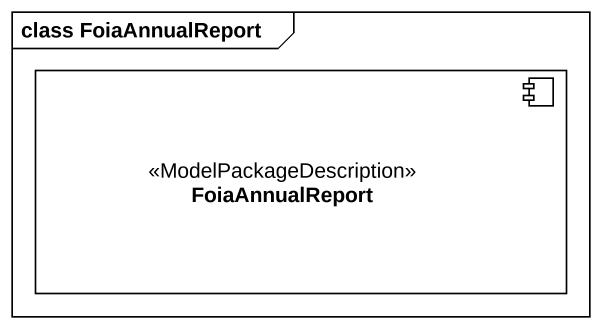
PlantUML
@startuml
mainframe class FoiaAnnualReport
component FoiaAnnualReport <<ModelPackageDescription>>
@enduml
